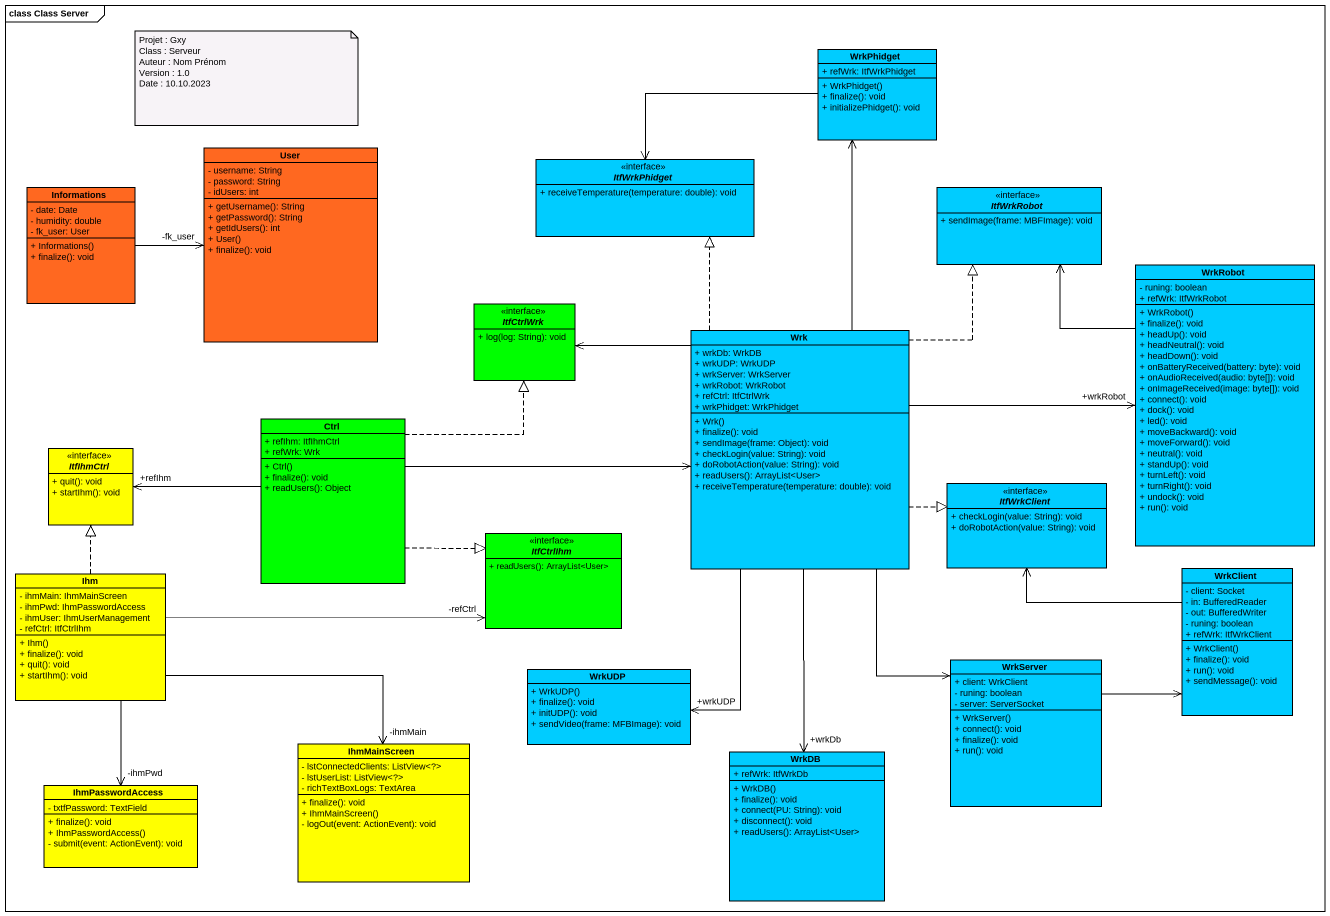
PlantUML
@startuml
mainframe class Class Server
hide circle
hide empty members
skinparam classAttributeIconSize 0
class WrkPhidget #00CCFF {
  + refWrk: ItfWrkPhidget
  + WrkPhidget()
  + finalize(): void
  + initializePhidget(): void
}
class User #FF6820 {
  - username: String
  - password: String
  - idUsers: int
  + getUsername(): String
  + getPassword(): String
  + getIdUsers(): int
  + User()
  + finalize(): void
}
class Informations #FF6820 {
  - date: Date
  - humidity: double
  - fk_user: User
  + Informations()
  + finalize(): void
}
interface ItfWrkPhidget #00CCFF {
  + receiveTemperature(temperature: double): void
}
interface ItfWrkRobot #00CCFF {
  + sendImage(frame: MBFImage): void
}
class WrkRobot #00CCFF {
  - runing: boolean
  + refWrk: ItfWrkRobot
  + WrkRobot()
  + finalize(): void
  + headUp(): void
  + headNeutral(): void
  + headDown(): void
  + onBatteryReceived(battery: byte): void
  + onAudioReceived(audio: byte[]): void
  + onImageReceived(image: byte[]): void
  + connect(): void
  + dock(): void
  + led(): void
  + moveBackward(): void
  + moveForward(): void
  + neutral(): void
  + standUp(): void
  + turnLeft(): void
  + turnRight(): void
  + undock(): void
  + run(): void
}
interface ItfCtrlWrk #00FF00 {
  + log(log: String): void
}
class Wrk #00CCFF {
  + wrkDb: WrkDB
  + wrkUDP: WrkUDP
  + wrkServer: WrkServer
  + wrkRobot: WrkRobot
  + refCtrl: ItfCtrlWrk
  + wrkPhidget: WrkPhidget
  + Wrk()
  + finalize(): void
  + sendImage(frame: Object): void
  + checkLogin(value: String): void
  + doRobotAction(value: String): void
  + readUsers(): ArrayList<User>
  + receiveTemperature(temperature: double): void
}
class Ctrl #00FF00 {
  + refIhm: ItfIhmCtrl
  + refWrk: Wrk
  + Ctrl()
  + finalize(): void
  + readUsers(): Object
}
interface ItfIhmCtrl <<interface>> #FFFF00 {
  + quit(): void
  + startIhm(): void
}
interface ItfWrkClient #00CCFF {
  + checkLogin(value: String): void
  + doRobotAction(value: String): void
}
interface ItfCtrlIhm <<interface>> #00FF00 {
  + readUsers(): ArrayList<User>
}
class Ihm #FFFF00 {
  - ihmMain: IhmMainScreen
  - ihmPwd: IhmPasswordAccess
  - ihmUser: IhmUserManagement
  - refCtrl: ItfCtrlIhm
  + Ihm()
  + finalize(): void
  + quit(): void
  + startIhm(): void
}
class WrkClient #00CCFF {
  - client: Socket
  - in: BufferedReader
  - out: BufferedWriter
  - runing: boolean
  + refWrk: ItfWrkClient
  + WrkClient()
  + finalize(): void
  + run(): void
  + sendMessage(): void
}
class WrkUDP #00CCFF {
  + WrkUDP()
  + finalize(): void
  + initUDP(): void
  + sendVideo(frame: MFBImage): void
}
class WrkServer #00CCFF {
  + client: WrkClient
  - runing: boolean
  - server: ServerSocket
  + WrkServer()
  + connect(): void
  + finalize(): void
  + run(): void
}
class IhmMainScreen #FFFF00 {
  - lstConnectedClients: ListView<?>
  - lstUserList: ListView<?>
  - richTextBoxLogs: TextArea
  + finalize(): void
  + IhmMainScreen()
  - logOut(event: ActionEvent): void
}
class WrkDB #00CCFF {
  + refWrk: ItfWrkDb
  + WrkDB()
  + finalize(): void
  + connect(PU: String): void
  + disconnect(): void
  + readUsers(): ArrayList<User>
}
class IhmPasswordAccess #FFFF00 {
  - txtfPassword: TextField
  + finalize(): void
  + IhmPasswordAccess()
  - submit(event: ActionEvent): void
}
WrkPhidget -left-> ItfWrkPhidget
Informations -right-> "-fk_user" User
WrkRobot -up-> ItfWrkRobot
Wrk -up-> WrkPhidget
Wrk .up.|> ItfWrkPhidget
Wrk .up.|> ItfWrkRobot
Wrk -right-> "+wrkRobot" WrkRobot
Wrk -left-> ItfCtrlWrk
Wrk .right.|> ItfWrkClient
Wrk --> "+wrkUDP" WrkUDP
Wrk --> WrkServer
Wrk --> "+wrkDb" WrkDB
Ctrl .up.|> ItfCtrlWrk
Ctrl -right-> Wrk
Ctrl -left-> "+refIhm" ItfIhmCtrl
Ctrl .right.|> ItfCtrlIhm
Ihm .up.|> ItfIhmCtrl
Ihm -right-> "-refCtrl" ItfCtrlIhm
Ihm --> "-ihmMain" IhmMainScreen
Ihm --> "-ihmPwd" IhmPasswordAccess
WrkClient -left-> ItfWrkClient
WrkServer -right-> WrkClient
note as N1
  Projet : Gxy
  Class : Serveur
  Auteur : Nom Prénom
  Version : 1.0
  Date : 10.10.2023
end note
@enduml
